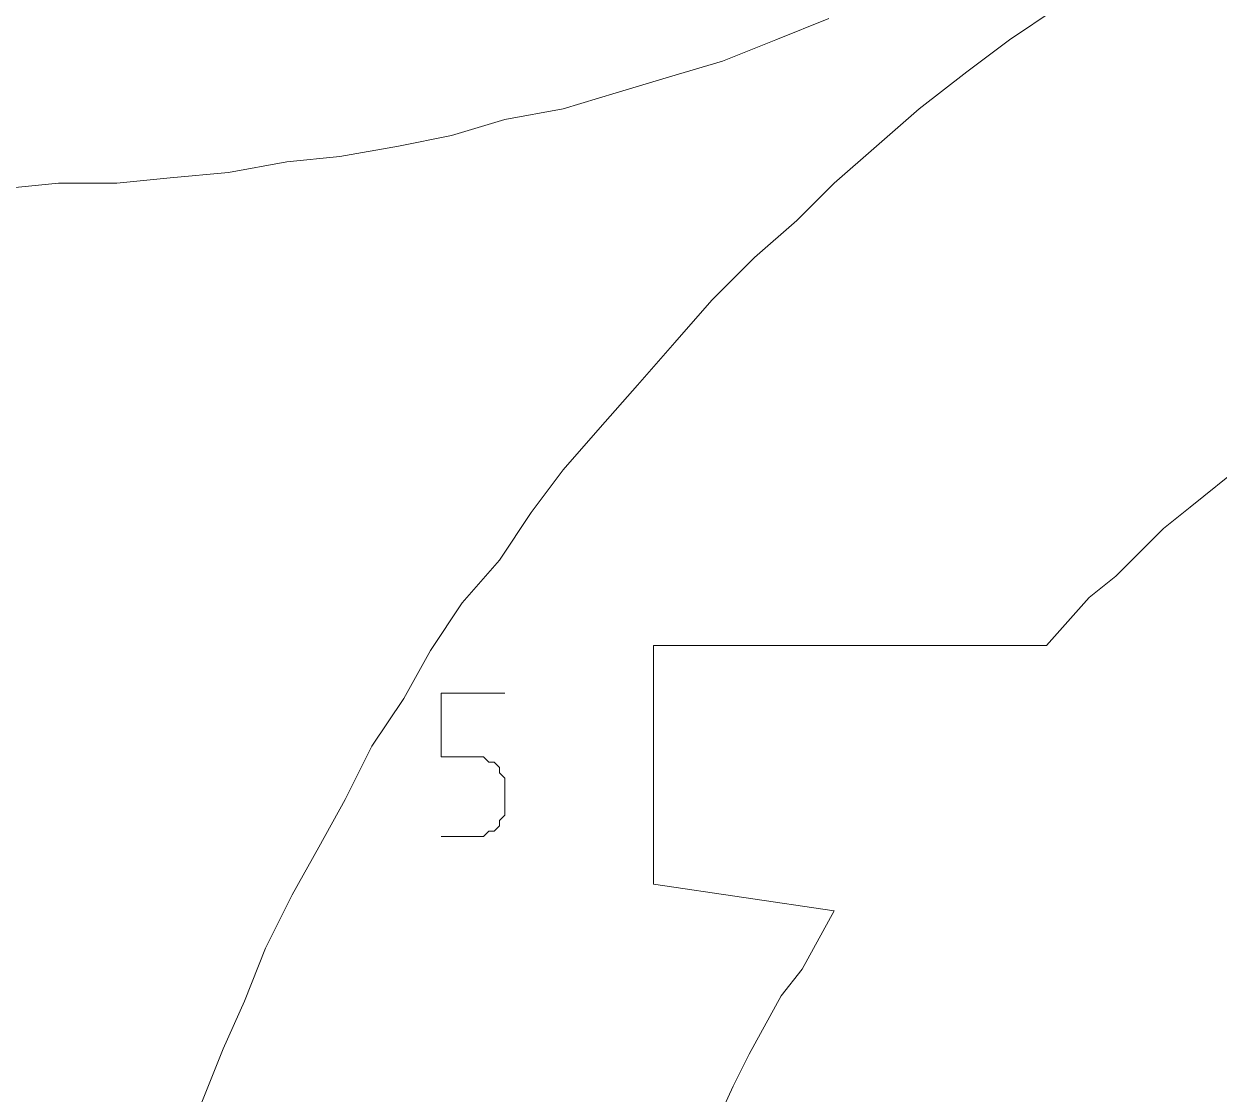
# Model space of a CAD drawing. Header units: centimetres. Extents: x -10.4 to 10.4, y -10.8 to 7.6.
# Drawn here: x -5.185 to -3.912, y -7.284 to -6.144 of the extents above; entities that cross this region are included whole.
import ezdxf
from ezdxf.lldxf.tags import DXFTag

# ---------------------------------------------------------------- set-up
doc = ezdxf.new("R2010")
doc.units = ezdxf.units.CM
doc.header["$MEASUREMENT"] = 0
doc.layers.add('layer 1', color=7, linetype='Continuous')
tags = doc.linetypes.add('New Line1792', pattern=[0.2, 0.1, -0.1]).pattern_tags.tags
tags[6:7] = [DXFTag(74, 4), DXFTag(75, 0), DXFTag(340, '0'), DXFTag(46, 1.0), DXFTag(50, 0.0), DXFTag(44, 0.0), DXFTag(45, 0.0)]
tags[4:5] = [DXFTag(74, 4), DXFTag(75, 0), DXFTag(340, '0'), DXFTag(46, 1.0), DXFTag(50, 0.0), DXFTag(44, 0.0), DXFTag(45, 0.0)]
tags = doc.linetypes.add('New Line1793', pattern=[0.2, 0.1, -0.1]).pattern_tags.tags
tags[6:7] = [DXFTag(74, 4), DXFTag(75, 0), DXFTag(340, '0'), DXFTag(46, 1.0), DXFTag(50, 0.0), DXFTag(44, 0.0), DXFTag(45, 0.0)]
tags[4:5] = [DXFTag(74, 4), DXFTag(75, 0), DXFTag(340, '0'), DXFTag(46, 1.0), DXFTag(50, 0.0), DXFTag(44, 0.0), DXFTag(45, 0.0)]
tags = doc.linetypes.add('New Line1794', pattern=[0.2, 0.1, -0.1]).pattern_tags.tags
tags[6:7] = [DXFTag(74, 4), DXFTag(75, 0), DXFTag(340, '0'), DXFTag(46, 1.0), DXFTag(50, 0.0), DXFTag(44, 0.0), DXFTag(45, 0.0)]
tags[4:5] = [DXFTag(74, 4), DXFTag(75, 0), DXFTag(340, '0'), DXFTag(46, 1.0), DXFTag(50, 0.0), DXFTag(44, 0.0), DXFTag(45, 0.0)]
tags = doc.linetypes.add('New Line1795', pattern=[0.2, 0.1, -0.1]).pattern_tags.tags
tags[6:7] = [DXFTag(74, 4), DXFTag(75, 0), DXFTag(340, '0'), DXFTag(46, 1.0), DXFTag(50, 0.0), DXFTag(44, 0.0), DXFTag(45, 0.0)]
tags[4:5] = [DXFTag(74, 4), DXFTag(75, 0), DXFTag(340, '0'), DXFTag(46, 1.0), DXFTag(50, 0.0), DXFTag(44, 0.0), DXFTag(45, 0.0)]
tags = doc.linetypes.add('New Line1796', pattern=[0.2, 0.1, -0.1]).pattern_tags.tags
tags[6:7] = [DXFTag(74, 4), DXFTag(75, 0), DXFTag(340, '0'), DXFTag(46, 1.0), DXFTag(50, 0.0), DXFTag(44, 0.0), DXFTag(45, 0.0)]
tags[4:5] = [DXFTag(74, 4), DXFTag(75, 0), DXFTag(340, '0'), DXFTag(46, 1.0), DXFTag(50, 0.0), DXFTag(44, 0.0), DXFTag(45, 0.0)]
tags = doc.linetypes.add('New Line1797', pattern=[0.2, 0.1, -0.1]).pattern_tags.tags
tags[6:7] = [DXFTag(74, 4), DXFTag(75, 0), DXFTag(340, '0'), DXFTag(46, 1.0), DXFTag(50, 0.0), DXFTag(44, 0.0), DXFTag(45, 0.0)]
tags[4:5] = [DXFTag(74, 4), DXFTag(75, 0), DXFTag(340, '0'), DXFTag(46, 1.0), DXFTag(50, 0.0), DXFTag(44, 0.0), DXFTag(45, 0.0)]
tags = doc.linetypes.add('New Line1798', pattern=[0.2, 0.1, -0.1]).pattern_tags.tags
tags[6:7] = [DXFTag(74, 4), DXFTag(75, 0), DXFTag(340, '0'), DXFTag(46, 1.0), DXFTag(50, 0.0), DXFTag(44, 0.0), DXFTag(45, 0.0)]
tags[4:5] = [DXFTag(74, 4), DXFTag(75, 0), DXFTag(340, '0'), DXFTag(46, 1.0), DXFTag(50, 0.0), DXFTag(44, 0.0), DXFTag(45, 0.0)]
tags = doc.linetypes.add('New Line1799', pattern=[0.2, 0.1, -0.1]).pattern_tags.tags
tags[6:7] = [DXFTag(74, 4), DXFTag(75, 0), DXFTag(340, '0'), DXFTag(46, 1.0), DXFTag(50, 0.0), DXFTag(44, 0.0), DXFTag(45, 0.0)]
tags[4:5] = [DXFTag(74, 4), DXFTag(75, 0), DXFTag(340, '0'), DXFTag(46, 1.0), DXFTag(50, 0.0), DXFTag(44, 0.0), DXFTag(45, 0.0)]
tags = doc.linetypes.add('New Line1800', pattern=[0.2, 0.1, -0.1]).pattern_tags.tags
tags[6:7] = [DXFTag(74, 4), DXFTag(75, 0), DXFTag(340, '0'), DXFTag(46, 1.0), DXFTag(50, 0.0), DXFTag(44, 0.0), DXFTag(45, 0.0)]
tags[4:5] = [DXFTag(74, 4), DXFTag(75, 0), DXFTag(340, '0'), DXFTag(46, 1.0), DXFTag(50, 0.0), DXFTag(44, 0.0), DXFTag(45, 0.0)]
tags = doc.linetypes.add('New Line1801', pattern=[0.2, 0.1, -0.1]).pattern_tags.tags
tags[6:7] = [DXFTag(74, 4), DXFTag(75, 0), DXFTag(340, '0'), DXFTag(46, 1.0), DXFTag(50, 0.0), DXFTag(44, 0.0), DXFTag(45, 0.0)]
tags[4:5] = [DXFTag(74, 4), DXFTag(75, 0), DXFTag(340, '0'), DXFTag(46, 1.0), DXFTag(50, 0.0), DXFTag(44, 0.0), DXFTag(45, 0.0)]
tags = doc.linetypes.add('New Line1802', pattern=[0.2, 0.1, -0.1]).pattern_tags.tags
tags[6:7] = [DXFTag(74, 4), DXFTag(75, 0), DXFTag(340, '0'), DXFTag(46, 1.0), DXFTag(50, 0.0), DXFTag(44, 0.0), DXFTag(45, 0.0)]
tags[4:5] = [DXFTag(74, 4), DXFTag(75, 0), DXFTag(340, '0'), DXFTag(46, 1.0), DXFTag(50, 0.0), DXFTag(44, 0.0), DXFTag(45, 0.0)]
tags = doc.linetypes.add('New Line1803', pattern=[0.2, 0.1, -0.1]).pattern_tags.tags
tags[6:7] = [DXFTag(74, 4), DXFTag(75, 0), DXFTag(340, '0'), DXFTag(46, 1.0), DXFTag(50, 0.0), DXFTag(44, 0.0), DXFTag(45, 0.0)]
tags[4:5] = [DXFTag(74, 4), DXFTag(75, 0), DXFTag(340, '0'), DXFTag(46, 1.0), DXFTag(50, 0.0), DXFTag(44, 0.0), DXFTag(45, 0.0)]
tags = doc.linetypes.add('New Line1804', pattern=[0.2, 0.1, -0.1]).pattern_tags.tags
tags[6:7] = [DXFTag(74, 4), DXFTag(75, 0), DXFTag(340, '0'), DXFTag(46, 1.0), DXFTag(50, 0.0), DXFTag(44, 0.0), DXFTag(45, 0.0)]
tags[4:5] = [DXFTag(74, 4), DXFTag(75, 0), DXFTag(340, '0'), DXFTag(46, 1.0), DXFTag(50, 0.0), DXFTag(44, 0.0), DXFTag(45, 0.0)]
tags = doc.linetypes.add('New Line1879', pattern=[0.2, 0.1, -0.1]).pattern_tags.tags
tags[6:7] = [DXFTag(74, 4), DXFTag(75, 0), DXFTag(340, '0'), DXFTag(46, 1.0), DXFTag(50, 0.0), DXFTag(44, 0.0), DXFTag(45, 0.0)]
tags[4:5] = [DXFTag(74, 4), DXFTag(75, 0), DXFTag(340, '0'), DXFTag(46, 1.0), DXFTag(50, 0.0), DXFTag(44, 0.0), DXFTag(45, 0.0)]
tags = doc.linetypes.add('New Line1880', pattern=[0.2, 0.1, -0.1]).pattern_tags.tags
tags[6:7] = [DXFTag(74, 4), DXFTag(75, 0), DXFTag(340, '0'), DXFTag(46, 1.0), DXFTag(50, 0.0), DXFTag(44, 0.0), DXFTag(45, 0.0)]
tags[4:5] = [DXFTag(74, 4), DXFTag(75, 0), DXFTag(340, '0'), DXFTag(46, 1.0), DXFTag(50, 0.0), DXFTag(44, 0.0), DXFTag(45, 0.0)]
tags = doc.linetypes.add('New Line1881', pattern=[0.2, 0.1, -0.1]).pattern_tags.tags
tags[6:7] = [DXFTag(74, 4), DXFTag(75, 0), DXFTag(340, '0'), DXFTag(46, 1.0), DXFTag(50, 0.0), DXFTag(44, 0.0), DXFTag(45, 0.0)]
tags[4:5] = [DXFTag(74, 4), DXFTag(75, 0), DXFTag(340, '0'), DXFTag(46, 1.0), DXFTag(50, 0.0), DXFTag(44, 0.0), DXFTag(45, 0.0)]
tags = doc.linetypes.add('New Line1882', pattern=[0.2, 0.1, -0.1]).pattern_tags.tags
tags[6:7] = [DXFTag(74, 4), DXFTag(75, 0), DXFTag(340, '0'), DXFTag(46, 1.0), DXFTag(50, 0.0), DXFTag(44, 0.0), DXFTag(45, 0.0)]
tags[4:5] = [DXFTag(74, 4), DXFTag(75, 0), DXFTag(340, '0'), DXFTag(46, 1.0), DXFTag(50, 0.0), DXFTag(44, 0.0), DXFTag(45, 0.0)]
tags = doc.linetypes.add('New Line1883', pattern=[0.2, 0.1, -0.1]).pattern_tags.tags
tags[6:7] = [DXFTag(74, 4), DXFTag(75, 0), DXFTag(340, '0'), DXFTag(46, 1.0), DXFTag(50, 0.0), DXFTag(44, 0.0), DXFTag(45, 0.0)]
tags[4:5] = [DXFTag(74, 4), DXFTag(75, 0), DXFTag(340, '0'), DXFTag(46, 1.0), DXFTag(50, 0.0), DXFTag(44, 0.0), DXFTag(45, 0.0)]
tags = doc.linetypes.add('New Line1884', pattern=[0.2, 0.1, -0.1]).pattern_tags.tags
tags[6:7] = [DXFTag(74, 4), DXFTag(75, 0), DXFTag(340, '0'), DXFTag(46, 1.0), DXFTag(50, 0.0), DXFTag(44, 0.0), DXFTag(45, 0.0)]
tags[4:5] = [DXFTag(74, 4), DXFTag(75, 0), DXFTag(340, '0'), DXFTag(46, 1.0), DXFTag(50, 0.0), DXFTag(44, 0.0), DXFTag(45, 0.0)]
tags = doc.linetypes.add('New Line1885', pattern=[0.2, 0.1, -0.1]).pattern_tags.tags
tags[6:7] = [DXFTag(74, 4), DXFTag(75, 0), DXFTag(340, '0'), DXFTag(46, 1.0), DXFTag(50, 0.0), DXFTag(44, 0.0), DXFTag(45, 0.0)]
tags[4:5] = [DXFTag(74, 4), DXFTag(75, 0), DXFTag(340, '0'), DXFTag(46, 1.0), DXFTag(50, 0.0), DXFTag(44, 0.0), DXFTag(45, 0.0)]
tags = doc.linetypes.add('New Line1886', pattern=[0.2, 0.1, -0.1]).pattern_tags.tags
tags[6:7] = [DXFTag(74, 4), DXFTag(75, 0), DXFTag(340, '0'), DXFTag(46, 1.0), DXFTag(50, 0.0), DXFTag(44, 0.0), DXFTag(45, 0.0)]
tags[4:5] = [DXFTag(74, 4), DXFTag(75, 0), DXFTag(340, '0'), DXFTag(46, 1.0), DXFTag(50, 0.0), DXFTag(44, 0.0), DXFTag(45, 0.0)]
tags = doc.linetypes.add('New Line1887', pattern=[0.2, 0.1, -0.1]).pattern_tags.tags
tags[6:7] = [DXFTag(74, 4), DXFTag(75, 0), DXFTag(340, '0'), DXFTag(46, 1.0), DXFTag(50, 0.0), DXFTag(44, 0.0), DXFTag(45, 0.0)]
tags[4:5] = [DXFTag(74, 4), DXFTag(75, 0), DXFTag(340, '0'), DXFTag(46, 1.0), DXFTag(50, 0.0), DXFTag(44, 0.0), DXFTag(45, 0.0)]
tags = doc.linetypes.add('New Line1888', pattern=[0.2, 0.1, -0.1]).pattern_tags.tags
tags[6:7] = [DXFTag(74, 4), DXFTag(75, 0), DXFTag(340, '0'), DXFTag(46, 1.0), DXFTag(50, 0.0), DXFTag(44, 0.0), DXFTag(45, 0.0)]
tags[4:5] = [DXFTag(74, 4), DXFTag(75, 0), DXFTag(340, '0'), DXFTag(46, 1.0), DXFTag(50, 0.0), DXFTag(44, 0.0), DXFTag(45, 0.0)]
tags = doc.linetypes.add('New Line1889', pattern=[0.2, 0.1, -0.1]).pattern_tags.tags
tags[6:7] = [DXFTag(74, 4), DXFTag(75, 0), DXFTag(340, '0'), DXFTag(46, 1.0), DXFTag(50, 0.0), DXFTag(44, 0.0), DXFTag(45, 0.0)]
tags[4:5] = [DXFTag(74, 4), DXFTag(75, 0), DXFTag(340, '0'), DXFTag(46, 1.0), DXFTag(50, 0.0), DXFTag(44, 0.0), DXFTag(45, 0.0)]
tags = doc.linetypes.add('New Line1890', pattern=[0.2, 0.1, -0.1]).pattern_tags.tags
tags[6:7] = [DXFTag(74, 4), DXFTag(75, 0), DXFTag(340, '0'), DXFTag(46, 1.0), DXFTag(50, 0.0), DXFTag(44, 0.0), DXFTag(45, 0.0)]
tags[4:5] = [DXFTag(74, 4), DXFTag(75, 0), DXFTag(340, '0'), DXFTag(46, 1.0), DXFTag(50, 0.0), DXFTag(44, 0.0), DXFTag(45, 0.0)]
tags = doc.linetypes.add('New Line1891', pattern=[0.2, 0.1, -0.1]).pattern_tags.tags
tags[6:7] = [DXFTag(74, 4), DXFTag(75, 0), DXFTag(340, '0'), DXFTag(46, 1.0), DXFTag(50, 0.0), DXFTag(44, 0.0), DXFTag(45, 0.0)]
tags[4:5] = [DXFTag(74, 4), DXFTag(75, 0), DXFTag(340, '0'), DXFTag(46, 1.0), DXFTag(50, 0.0), DXFTag(44, 0.0), DXFTag(45, 0.0)]
tags = doc.linetypes.add('New Line1892', pattern=[0.2, 0.1, -0.1]).pattern_tags.tags
tags[6:7] = [DXFTag(74, 4), DXFTag(75, 0), DXFTag(340, '0'), DXFTag(46, 1.0), DXFTag(50, 0.0), DXFTag(44, 0.0), DXFTag(45, 0.0)]
tags[4:5] = [DXFTag(74, 4), DXFTag(75, 0), DXFTag(340, '0'), DXFTag(46, 1.0), DXFTag(50, 0.0), DXFTag(44, 0.0), DXFTag(45, 0.0)]
tags = doc.linetypes.add('New Line1893', pattern=[0.2, 0.1, -0.1]).pattern_tags.tags
tags[6:7] = [DXFTag(74, 4), DXFTag(75, 0), DXFTag(340, '0'), DXFTag(46, 1.0), DXFTag(50, 0.0), DXFTag(44, 0.0), DXFTag(45, 0.0)]
tags[4:5] = [DXFTag(74, 4), DXFTag(75, 0), DXFTag(340, '0'), DXFTag(46, 1.0), DXFTag(50, 0.0), DXFTag(44, 0.0), DXFTag(45, 0.0)]
tags = doc.linetypes.add('New Line1894', pattern=[0.2, 0.1, -0.1]).pattern_tags.tags
tags[6:7] = [DXFTag(74, 4), DXFTag(75, 0), DXFTag(340, '0'), DXFTag(46, 1.0), DXFTag(50, 0.0), DXFTag(44, 0.0), DXFTag(45, 0.0)]
tags[4:5] = [DXFTag(74, 4), DXFTag(75, 0), DXFTag(340, '0'), DXFTag(46, 1.0), DXFTag(50, 0.0), DXFTag(44, 0.0), DXFTag(45, 0.0)]
tags = doc.linetypes.add('New Line1895', pattern=[0.2, 0.1, -0.1]).pattern_tags.tags
tags[6:7] = [DXFTag(74, 4), DXFTag(75, 0), DXFTag(340, '0'), DXFTag(46, 1.0), DXFTag(50, 0.0), DXFTag(44, 0.0), DXFTag(45, 0.0)]
tags[4:5] = [DXFTag(74, 4), DXFTag(75, 0), DXFTag(340, '0'), DXFTag(46, 1.0), DXFTag(50, 0.0), DXFTag(44, 0.0), DXFTag(45, 0.0)]
tags = doc.linetypes.add('New Line1896', pattern=[0.2, 0.1, -0.1]).pattern_tags.tags
tags[6:7] = [DXFTag(74, 4), DXFTag(75, 0), DXFTag(340, '0'), DXFTag(46, 1.0), DXFTag(50, 0.0), DXFTag(44, 0.0), DXFTag(45, 0.0)]
tags[4:5] = [DXFTag(74, 4), DXFTag(75, 0), DXFTag(340, '0'), DXFTag(46, 1.0), DXFTag(50, 0.0), DXFTag(44, 0.0), DXFTag(45, 0.0)]
tags = doc.linetypes.add('New Line1897', pattern=[0.2, 0.1, -0.1]).pattern_tags.tags
tags[6:7] = [DXFTag(74, 4), DXFTag(75, 0), DXFTag(340, '0'), DXFTag(46, 1.0), DXFTag(50, 0.0), DXFTag(44, 0.0), DXFTag(45, 0.0)]
tags[4:5] = [DXFTag(74, 4), DXFTag(75, 0), DXFTag(340, '0'), DXFTag(46, 1.0), DXFTag(50, 0.0), DXFTag(44, 0.0), DXFTag(45, 0.0)]
tags = doc.linetypes.add('New Line1898', pattern=[0.2, 0.1, -0.1]).pattern_tags.tags
tags[6:7] = [DXFTag(74, 4), DXFTag(75, 0), DXFTag(340, '0'), DXFTag(46, 1.0), DXFTag(50, 0.0), DXFTag(44, 0.0), DXFTag(45, 0.0)]
tags[4:5] = [DXFTag(74, 4), DXFTag(75, 0), DXFTag(340, '0'), DXFTag(46, 1.0), DXFTag(50, 0.0), DXFTag(44, 0.0), DXFTag(45, 0.0)]
tags = doc.linetypes.add('New Line1899', pattern=[0.2, 0.1, -0.1]).pattern_tags.tags
tags[6:7] = [DXFTag(74, 4), DXFTag(75, 0), DXFTag(340, '0'), DXFTag(46, 1.0), DXFTag(50, 0.0), DXFTag(44, 0.0), DXFTag(45, 0.0)]
tags[4:5] = [DXFTag(74, 4), DXFTag(75, 0), DXFTag(340, '0'), DXFTag(46, 1.0), DXFTag(50, 0.0), DXFTag(44, 0.0), DXFTag(45, 0.0)]
tags = doc.linetypes.add('New Line1900', pattern=[0.2, 0.1, -0.1]).pattern_tags.tags
tags[6:7] = [DXFTag(74, 4), DXFTag(75, 0), DXFTag(340, '0'), DXFTag(46, 1.0), DXFTag(50, 0.0), DXFTag(44, 0.0), DXFTag(45, 0.0)]
tags[4:5] = [DXFTag(74, 4), DXFTag(75, 0), DXFTag(340, '0'), DXFTag(46, 1.0), DXFTag(50, 0.0), DXFTag(44, 0.0), DXFTag(45, 0.0)]
tags = doc.linetypes.add('New Line1901', pattern=[0.2, 0.1, -0.1]).pattern_tags.tags
tags[6:7] = [DXFTag(74, 4), DXFTag(75, 0), DXFTag(340, '0'), DXFTag(46, 1.0), DXFTag(50, 0.0), DXFTag(44, 0.0), DXFTag(45, 0.0)]
tags[4:5] = [DXFTag(74, 4), DXFTag(75, 0), DXFTag(340, '0'), DXFTag(46, 1.0), DXFTag(50, 0.0), DXFTag(44, 0.0), DXFTag(45, 0.0)]
tags = doc.linetypes.add('New Line1902', pattern=[0.2, 0.1, -0.1]).pattern_tags.tags
tags[6:7] = [DXFTag(74, 4), DXFTag(75, 0), DXFTag(340, '0'), DXFTag(46, 1.0), DXFTag(50, 0.0), DXFTag(44, 0.0), DXFTag(45, 0.0)]
tags[4:5] = [DXFTag(74, 4), DXFTag(75, 0), DXFTag(340, '0'), DXFTag(46, 1.0), DXFTag(50, 0.0), DXFTag(44, 0.0), DXFTag(45, 0.0)]
tags = doc.linetypes.add('New Line1903', pattern=[0.2, 0.1, -0.1]).pattern_tags.tags
tags[6:7] = [DXFTag(74, 4), DXFTag(75, 0), DXFTag(340, '0'), DXFTag(46, 1.0), DXFTag(50, 0.0), DXFTag(44, 0.0), DXFTag(45, 0.0)]
tags[4:5] = [DXFTag(74, 4), DXFTag(75, 0), DXFTag(340, '0'), DXFTag(46, 1.0), DXFTag(50, 0.0), DXFTag(44, 0.0), DXFTag(45, 0.0)]
tags = doc.linetypes.add('New Line748', pattern=[0.2, 0.1, -0.1]).pattern_tags.tags
tags[6:7] = [DXFTag(74, 4), DXFTag(75, 0), DXFTag(340, '0'), DXFTag(46, 1.0), DXFTag(50, 0.0), DXFTag(44, 0.0), DXFTag(45, 0.0)]
tags[4:5] = [DXFTag(74, 4), DXFTag(75, 0), DXFTag(340, '0'), DXFTag(46, 1.0), DXFTag(50, 0.0), DXFTag(44, 0.0), DXFTag(45, 0.0)]
tags = doc.linetypes.add('New Line749', pattern=[0.2, 0.1, -0.1]).pattern_tags.tags
tags[6:7] = [DXFTag(74, 4), DXFTag(75, 0), DXFTag(340, '0'), DXFTag(46, 1.0), DXFTag(50, 0.0), DXFTag(44, 0.0), DXFTag(45, 0.0)]
tags[4:5] = [DXFTag(74, 4), DXFTag(75, 0), DXFTag(340, '0'), DXFTag(46, 1.0), DXFTag(50, 0.0), DXFTag(44, 0.0), DXFTag(45, 0.0)]
tags = doc.linetypes.add('New Line750', pattern=[0.2, 0.1, -0.1]).pattern_tags.tags
tags[6:7] = [DXFTag(74, 4), DXFTag(75, 0), DXFTag(340, '0'), DXFTag(46, 1.0), DXFTag(50, 0.0), DXFTag(44, 0.0), DXFTag(45, 0.0)]
tags[4:5] = [DXFTag(74, 4), DXFTag(75, 0), DXFTag(340, '0'), DXFTag(46, 1.0), DXFTag(50, 0.0), DXFTag(44, 0.0), DXFTag(45, 0.0)]
tags = doc.linetypes.add('New Line751', pattern=[0.2, 0.1, -0.1]).pattern_tags.tags
tags[6:7] = [DXFTag(74, 4), DXFTag(75, 0), DXFTag(340, '0'), DXFTag(46, 1.0), DXFTag(50, 0.0), DXFTag(44, 0.0), DXFTag(45, 0.0)]
tags[4:5] = [DXFTag(74, 4), DXFTag(75, 0), DXFTag(340, '0'), DXFTag(46, 1.0), DXFTag(50, 0.0), DXFTag(44, 0.0), DXFTag(45, 0.0)]
tags = doc.linetypes.add('New Line752', pattern=[0.2, 0.1, -0.1]).pattern_tags.tags
tags[6:7] = [DXFTag(74, 4), DXFTag(75, 0), DXFTag(340, '0'), DXFTag(46, 1.0), DXFTag(50, 0.0), DXFTag(44, 0.0), DXFTag(45, 0.0)]
tags[4:5] = [DXFTag(74, 4), DXFTag(75, 0), DXFTag(340, '0'), DXFTag(46, 1.0), DXFTag(50, 0.0), DXFTag(44, 0.0), DXFTag(45, 0.0)]
tags = doc.linetypes.add('New Line753', pattern=[0.2, 0.1, -0.1]).pattern_tags.tags
tags[6:7] = [DXFTag(74, 4), DXFTag(75, 0), DXFTag(340, '0'), DXFTag(46, 1.0), DXFTag(50, 0.0), DXFTag(44, 0.0), DXFTag(45, 0.0)]
tags[4:5] = [DXFTag(74, 4), DXFTag(75, 0), DXFTag(340, '0'), DXFTag(46, 1.0), DXFTag(50, 0.0), DXFTag(44, 0.0), DXFTag(45, 0.0)]
tags = doc.linetypes.add('New Line754', pattern=[0.2, 0.1, -0.1]).pattern_tags.tags
tags[6:7] = [DXFTag(74, 4), DXFTag(75, 0), DXFTag(340, '0'), DXFTag(46, 1.0), DXFTag(50, 0.0), DXFTag(44, 0.0), DXFTag(45, 0.0)]
tags[4:5] = [DXFTag(74, 4), DXFTag(75, 0), DXFTag(340, '0'), DXFTag(46, 1.0), DXFTag(50, 0.0), DXFTag(44, 0.0), DXFTag(45, 0.0)]
tags = doc.linetypes.add('New Line755', pattern=[0.2, 0.1, -0.1]).pattern_tags.tags
tags[6:7] = [DXFTag(74, 4), DXFTag(75, 0), DXFTag(340, '0'), DXFTag(46, 1.0), DXFTag(50, 0.0), DXFTag(44, 0.0), DXFTag(45, 0.0)]
tags[4:5] = [DXFTag(74, 4), DXFTag(75, 0), DXFTag(340, '0'), DXFTag(46, 1.0), DXFTag(50, 0.0), DXFTag(44, 0.0), DXFTag(45, 0.0)]
tags = doc.linetypes.add('New Line756', pattern=[0.2, 0.1, -0.1]).pattern_tags.tags
tags[6:7] = [DXFTag(74, 4), DXFTag(75, 0), DXFTag(340, '0'), DXFTag(46, 1.0), DXFTag(50, 0.0), DXFTag(44, 0.0), DXFTag(45, 0.0)]
tags[4:5] = [DXFTag(74, 4), DXFTag(75, 0), DXFTag(340, '0'), DXFTag(46, 1.0), DXFTag(50, 0.0), DXFTag(44, 0.0), DXFTag(45, 0.0)]
tags = doc.linetypes.add('New Line757', pattern=[0.2, 0.1, -0.1]).pattern_tags.tags
tags[6:7] = [DXFTag(74, 4), DXFTag(75, 0), DXFTag(340, '0'), DXFTag(46, 1.0), DXFTag(50, 0.0), DXFTag(44, 0.0), DXFTag(45, 0.0)]
tags[4:5] = [DXFTag(74, 4), DXFTag(75, 0), DXFTag(340, '0'), DXFTag(46, 1.0), DXFTag(50, 0.0), DXFTag(44, 0.0), DXFTag(45, 0.0)]
tags = doc.linetypes.add('New Line758', pattern=[0.2, 0.1, -0.1]).pattern_tags.tags
tags[6:7] = [DXFTag(74, 4), DXFTag(75, 0), DXFTag(340, '0'), DXFTag(46, 1.0), DXFTag(50, 0.0), DXFTag(44, 0.0), DXFTag(45, 0.0)]
tags[4:5] = [DXFTag(74, 4), DXFTag(75, 0), DXFTag(340, '0'), DXFTag(46, 1.0), DXFTag(50, 0.0), DXFTag(44, 0.0), DXFTag(45, 0.0)]
tags = doc.linetypes.add('New Line759', pattern=[0.2, 0.1, -0.1]).pattern_tags.tags
tags[6:7] = [DXFTag(74, 4), DXFTag(75, 0), DXFTag(340, '0'), DXFTag(46, 1.0), DXFTag(50, 0.0), DXFTag(44, 0.0), DXFTag(45, 0.0)]
tags[4:5] = [DXFTag(74, 4), DXFTag(75, 0), DXFTag(340, '0'), DXFTag(46, 1.0), DXFTag(50, 0.0), DXFTag(44, 0.0), DXFTag(45, 0.0)]
tags = doc.linetypes.add('New Line760', pattern=[0.2, 0.1, -0.1]).pattern_tags.tags
tags[6:7] = [DXFTag(74, 4), DXFTag(75, 0), DXFTag(340, '0'), DXFTag(46, 1.0), DXFTag(50, 0.0), DXFTag(44, 0.0), DXFTag(45, 0.0)]
tags[4:5] = [DXFTag(74, 4), DXFTag(75, 0), DXFTag(340, '0'), DXFTag(46, 1.0), DXFTag(50, 0.0), DXFTag(44, 0.0), DXFTag(45, 0.0)]
tags = doc.linetypes.add('New Line761', pattern=[0.2, 0.1, -0.1]).pattern_tags.tags
tags[6:7] = [DXFTag(74, 4), DXFTag(75, 0), DXFTag(340, '0'), DXFTag(46, 1.0), DXFTag(50, 0.0), DXFTag(44, 0.0), DXFTag(45, 0.0)]
tags[4:5] = [DXFTag(74, 4), DXFTag(75, 0), DXFTag(340, '0'), DXFTag(46, 1.0), DXFTag(50, 0.0), DXFTag(44, 0.0), DXFTag(45, 0.0)]
tags = doc.linetypes.add('New Line762', pattern=[0.2, 0.1, -0.1]).pattern_tags.tags
tags[6:7] = [DXFTag(74, 4), DXFTag(75, 0), DXFTag(340, '0'), DXFTag(46, 1.0), DXFTag(50, 0.0), DXFTag(44, 0.0), DXFTag(45, 0.0)]
tags[4:5] = [DXFTag(74, 4), DXFTag(75, 0), DXFTag(340, '0'), DXFTag(46, 1.0), DXFTag(50, 0.0), DXFTag(44, 0.0), DXFTag(45, 0.0)]

msp = doc.modelspace()

# ---------------------------------------------------------------- linework, layer by layer
at = {"layer": 'layer 1', "color": 5, "linetype": 'New Line1879', "lineweight": 9}
msp.add_open_spline([(-4.08413, -6.1267), (-4.08413, -6.1267), (-4.13504, -6.16069), (-4.13504, -6.16069)], degree=3, dxfattribs=at)
at = {"layer": 'layer 1', "color": 5, "linetype": 'New Line762', "lineweight": 9}
msp.add_open_spline([(-4.38398, -6.16069), (-4.38398, -6.16069), (-4.3274, -6.13809), (-4.3274, -6.13809)], degree=3, dxfattribs=at)
at = {"layer": 'layer 1', "color": 5, "linetype": 'New Line761', "lineweight": 9}
msp.add_open_spline([(-4.44057, -6.1833), (-4.44057, -6.1833), (-4.38398, -6.16069), (-4.38398, -6.16069)], degree=3, dxfattribs=at)
at = {"layer": 'layer 1', "color": 5, "linetype": 'New Line1880', "lineweight": 9}
msp.add_open_spline([(-4.13504, -6.16069), (-4.13504, -6.16069), (-4.18039, -6.19467), (-4.18039, -6.19467)], degree=3, dxfattribs=at)
at = {"layer": 'layer 1', "color": 5, "linetype": 'New Line760', "lineweight": 9}
msp.add_open_spline([(-4.49716, -6.20021), (-4.49716, -6.20021), (-4.44057, -6.1833), (-4.44057, -6.1833)], degree=3, dxfattribs=at)
at = {"layer": 'layer 1', "color": 5, "linetype": 'New Line1881', "lineweight": 9}
msp.add_open_spline([(-4.18039, -6.19467), (-4.18039, -6.19467), (-4.2313, -6.23419), (-4.2313, -6.23419)], degree=3, dxfattribs=at)
at = {"layer": 'layer 1', "color": 5, "linetype": 'New Line759', "lineweight": 9}
msp.add_open_spline([(-4.55374, -6.21727), (-4.55374, -6.21727), (-4.49716, -6.20021), (-4.49716, -6.20021)], degree=3, dxfattribs=at)
at = {"layer": 'layer 1', "color": 5, "linetype": 'New Line758', "lineweight": 9}
msp.add_open_spline([(-4.61033, -6.23419), (-4.61033, -6.23419), (-4.55374, -6.21727), (-4.55374, -6.21727)], degree=3, dxfattribs=at)
at = {"layer": 'layer 1', "color": 5, "linetype": 'New Line757', "lineweight": 9}
msp.add_open_spline([(-4.6726, -6.24557), (-4.6726, -6.24557), (-4.61033, -6.23419), (-4.61033, -6.23419)], degree=3, dxfattribs=at)
at = {"layer": 'layer 1', "color": 5, "linetype": 'New Line1882', "lineweight": 9}
msp.add_open_spline([(-4.2313, -6.23419), (-4.2313, -6.23419), (-4.2765, -6.27387), (-4.2765, -6.27387)], degree=3, dxfattribs=at)
at = {"layer": 'layer 1', "color": 5, "linetype": 'New Line756', "lineweight": 9}
msp.add_open_spline([(-4.72919, -6.26249), (-4.72919, -6.26249), (-4.6726, -6.24557), (-4.6726, -6.24557)], degree=3, dxfattribs=at)
at = {"layer": 'layer 1', "color": 5, "linetype": 'New Line755', "lineweight": 9}
msp.add_open_spline([(-4.78578, -6.27387), (-4.78578, -6.27387), (-4.72919, -6.26249), (-4.72919, -6.26249)], degree=3, dxfattribs=at)
at = {"layer": 'layer 1', "color": 5, "linetype": 'New Line754', "lineweight": 9}
msp.add_open_spline([(-4.84805, -6.28509), (-4.84805, -6.28509), (-4.78578, -6.27387), (-4.78578, -6.27387)], degree=3, dxfattribs=at)
at = {"layer": 'layer 1', "color": 5, "linetype": 'New Line1883', "lineweight": 9}
msp.add_open_spline([(-4.2765, -6.27387), (-4.2765, -6.27387), (-4.32186, -6.31338), (-4.32186, -6.31338)], degree=3, dxfattribs=at)
at = {"layer": 'layer 1', "color": 5, "linetype": 'New Line753', "lineweight": 9}
msp.add_open_spline([(-4.90449, -6.29078), (-4.90449, -6.29078), (-4.84805, -6.28509), (-4.84805, -6.28509)], degree=3, dxfattribs=at)
at = {"layer": 'layer 1', "color": 5, "linetype": 'New Line752', "lineweight": 9}
msp.add_open_spline([(-4.96676, -6.30215), (-4.96676, -6.30215), (-4.90449, -6.29078), (-4.90449, -6.29078)], degree=3, dxfattribs=at)
at = {"layer": 'layer 1', "color": 5, "linetype": 'New Line748', "lineweight": 9}
msp.add_open_spline([(-5.20448, -6.31907), (-5.20448, -6.31907), (-5.14789, -6.31338), (-5.14789, -6.31338)], degree=3, dxfattribs=at)
at = {"layer": 'layer 1', "color": 5, "linetype": 'New Line749', "lineweight": 9}
msp.add_open_spline([(-5.14789, -6.31338), (-5.14789, -6.31338), (-5.08562, -6.31338), (-5.08562, -6.31338)], degree=3, dxfattribs=at)
at = {"layer": 'layer 1', "color": 5, "linetype": 'New Line750', "lineweight": 9}
msp.add_open_spline([(-5.08562, -6.31338), (-5.08562, -6.31338), (-5.02903, -6.30784), (-5.02903, -6.30784)], degree=3, dxfattribs=at)
at = {"layer": 'layer 1', "color": 5, "linetype": 'New Line751', "lineweight": 9}
msp.add_open_spline([(-5.02903, -6.30784), (-5.02903, -6.30784), (-4.96676, -6.30215), (-4.96676, -6.30215)], degree=3, dxfattribs=at)
at = {"layer": 'layer 1', "color": 5, "linetype": 'New Line1884', "lineweight": 9}
msp.add_open_spline([(-4.32186, -6.31338), (-4.32186, -6.31338), (-4.36138, -6.35305), (-4.36138, -6.35305)], degree=3, dxfattribs=at)
at = {"layer": 'layer 1', "color": 5, "linetype": 'New Line1885', "lineweight": 9}
msp.add_open_spline([(-4.36138, -6.35305), (-4.36138, -6.35305), (-4.40659, -6.39258), (-4.40659, -6.39258)], degree=3, dxfattribs=at)
at = {"layer": 'layer 1', "color": 5, "linetype": 'New Line1886', "lineweight": 9}
msp.add_open_spline([(-4.40659, -6.39258), (-4.40659, -6.39258), (-4.45194, -6.43793), (-4.45194, -6.43793)], degree=3, dxfattribs=at)
at = {"layer": 'layer 1', "color": 5, "linetype": 'New Line1887', "lineweight": 9}
msp.add_open_spline([(-4.45194, -6.43793), (-4.45194, -6.43793), (-4.49147, -6.48313), (-4.49147, -6.48313)], degree=3, dxfattribs=at)
at = {"layer": 'layer 1', "color": 5, "linetype": 'New Line1888', "lineweight": 9}
msp.add_open_spline([(-4.49147, -6.48313), (-4.49147, -6.48313), (-4.53113, -6.5285), (-4.53113, -6.5285)], degree=3, dxfattribs=at)
at = {"layer": 'layer 1', "color": 5, "linetype": 'New Line1889', "lineweight": 9}
msp.add_open_spline([(-4.53113, -6.5285), (-4.53113, -6.5285), (-4.57081, -6.5737), (-4.57081, -6.5737)], degree=3, dxfattribs=at)
at = {"layer": 'layer 1', "color": 5, "linetype": 'New Line1890', "lineweight": 9}
msp.add_open_spline([(-4.57081, -6.5737), (-4.57081, -6.5737), (-4.61033, -6.61891), (-4.61033, -6.61891)], degree=3, dxfattribs=at)
at = {"layer": 'layer 1', "color": 5, "linetype": 'New Line1891', "lineweight": 9}
msp.add_open_spline([(-4.61033, -6.61891), (-4.61033, -6.61891), (-4.64431, -6.66427), (-4.64431, -6.66427)], degree=3, dxfattribs=at)
at = {"layer": 'layer 1', "color": 5, "linetype": 'New Line1804', "lineweight": 9}
msp.add_open_spline([(-3.94267, -6.65858), (-3.94267, -6.65858), (-3.88609, -6.61322), (-3.88609, -6.61322)], degree=3, dxfattribs=at)
at = {"layer": 'layer 1', "color": 5, "linetype": 'New Line1892', "lineweight": 9}
msp.add_open_spline([(-4.64431, -6.66427), (-4.64431, -6.66427), (-4.67829, -6.71517), (-4.67829, -6.71517)], degree=3, dxfattribs=at)
at = {"layer": 'layer 1', "color": 5, "linetype": 'New Line1803', "lineweight": 9}
msp.add_open_spline([(-3.97097, -6.68119), (-3.97097, -6.68119), (-3.94267, -6.65858), (-3.94267, -6.65858)], degree=3, dxfattribs=at)
at = {"layer": 'layer 1', "color": 5, "linetype": 'New Line1802', "lineweight": 9}
msp.add_open_spline([(-4.02186, -6.73209), (-4.02186, -6.73209), (-3.97097, -6.68119), (-3.97097, -6.68119)], degree=3, dxfattribs=at)
at = {"layer": 'layer 1', "color": 5, "linetype": 'New Line1893', "lineweight": 9}
msp.add_open_spline([(-4.67829, -6.71517), (-4.67829, -6.71517), (-4.71781, -6.76038), (-4.71781, -6.76038)], degree=3, dxfattribs=at)
at = {"layer": 'layer 1', "color": 5, "linetype": 'New Line1801', "lineweight": 9}
msp.add_open_spline([(-4.05016, -6.7547), (-4.05016, -6.7547), (-4.02186, -6.73209), (-4.02186, -6.73209)], degree=3, dxfattribs=at)
at = {"layer": 'layer 1', "color": 5, "linetype": 'New Line1800', "lineweight": 9}
msp.add_open_spline([(-4.09551, -6.80574), (-4.09551, -6.80574), (-4.05016, -6.7547), (-4.05016, -6.7547)], degree=3, dxfattribs=at)
at = {"layer": 'layer 1', "color": 5, "linetype": 'New Line1894', "lineweight": 9}
msp.add_open_spline([(-4.71781, -6.76038), (-4.71781, -6.76038), (-4.75179, -6.81128), (-4.75179, -6.81128)], degree=3, dxfattribs=at)
at = {"layer": 'layer 1', "color": 5, "linetype": 'New Line1798', "lineweight": 9}
msp.add_open_spline([(-4.51422, -7.06022), (-4.51422, -7.06022), (-4.51422, -6.80574), (-4.51422, -6.80574)], degree=3, dxfattribs=at)
at = {"layer": 'layer 1', "color": 5, "linetype": 'New Line1799', "lineweight": 9}
msp.add_open_spline([(-4.51422, -6.80574), (-4.51422, -6.80574), (-4.09551, -6.80574), (-4.09551, -6.80574)], degree=3, dxfattribs=at)
at = {"layer": 'layer 1', "color": 5, "linetype": 'New Line1895', "lineweight": 9}
msp.add_open_spline([(-4.75179, -6.81128), (-4.75179, -6.81128), (-4.78009, -6.86232), (-4.78009, -6.86232)], degree=3, dxfattribs=at)
at = {"layer": 'layer 1', "color": 1, "lineweight": 20}
for points in [[(-4.74041, -6.92445), (-4.74041, -6.92445), (-4.74041, -6.85663), (-4.74041, -6.85663)], [(-4.74041, -6.85663), (-4.74041, -6.85663), (-4.6726, -6.85663), (-4.6726, -6.85663)], [(-4.70658, -6.92445), (-4.70658, -6.92445), (-4.74041, -6.92445), (-4.74041, -6.92445)], [(-4.70089, -6.92445), (-4.70089, -6.92445), (-4.70658, -6.92445), (-4.70658, -6.92445)], [(-4.69521, -6.92445), (-4.69521, -6.92445), (-4.70089, -6.92445), (-4.70089, -6.92445)], [(-4.68952, -6.93013), (-4.68952, -6.93013), (-4.69521, -6.92445), (-4.69521, -6.92445)], [(-4.68383, -6.93013), (-4.68383, -6.93013), (-4.68952, -6.93013), (-4.68952, -6.93013)], [(-4.67829, -6.93582), (-4.67829, -6.93582), (-4.68383, -6.93013), (-4.68383, -6.93013)], [(-4.67829, -6.94151), (-4.67829, -6.94151), (-4.67829, -6.93582), (-4.67829, -6.93582)], [(-4.6726, -6.94706), (-4.6726, -6.94706), (-4.67829, -6.94151), (-4.67829, -6.94151)], [(-4.6726, -6.95274), (-4.6726, -6.95274), (-4.6726, -6.94706), (-4.6726, -6.94706)], [(-4.6726, -6.95843), (-4.6726, -6.95843), (-4.6726, -6.95274), (-4.6726, -6.95274)], [(-4.6726, -6.97534), (-4.6726, -6.97534), (-4.6726, -6.95843), (-4.6726, -6.95843)], [(-4.6726, -6.95843), (-4.6726, -6.95843), (-4.6726, -6.95843), (-4.6726, -6.95843)], [(-4.6726, -6.98103), (-4.6726, -6.98103), (-4.6726, -6.97534), (-4.6726, -6.97534)], [(-4.67829, -6.99242), (-4.67829, -6.99242), (-4.6726, -6.98673), (-4.6726, -6.98673)], [(-4.6726, -6.98673), (-4.6726, -6.98673), (-4.6726, -6.98103), (-4.6726, -6.98103)], [(-4.68383, -7.00364), (-4.68383, -7.00364), (-4.67829, -6.99811), (-4.67829, -6.99811)], [(-4.67829, -6.99811), (-4.67829, -6.99811), (-4.67829, -6.99242), (-4.67829, -6.99242)], [(-4.74041, -7.00933), (-4.74041, -7.00933), (-4.70658, -7.00933), (-4.70658, -7.00933)], [(-4.70658, -7.00933), (-4.70658, -7.00933), (-4.70658, -7.00933), (-4.70658, -7.00933)], [(-4.70658, -7.00933), (-4.70658, -7.00933), (-4.70089, -7.00933), (-4.70089, -7.00933)], [(-4.70089, -7.00933), (-4.70089, -7.00933), (-4.69521, -7.00933), (-4.69521, -7.00933)], [(-4.69521, -7.00933), (-4.69521, -7.00933), (-4.68952, -7.00364), (-4.68952, -7.00364)], [(-4.68952, -7.00364), (-4.68952, -7.00364), (-4.68383, -7.00364), (-4.68383, -7.00364)]]:
    msp.add_open_spline(points, degree=3, dxfattribs=at)
at = {"layer": 'layer 1', "color": 5, "linetype": 'New Line1896', "lineweight": 9}
msp.add_open_spline([(-4.78009, -6.86232), (-4.78009, -6.86232), (-4.81406, -6.91322), (-4.81406, -6.91322)], degree=3, dxfattribs=at)
at = {"layer": 'layer 1', "color": 5, "linetype": 'New Line1897', "lineweight": 9}
msp.add_open_spline([(-4.81406, -6.91322), (-4.81406, -6.91322), (-4.84236, -6.96981), (-4.84236, -6.96981)], degree=3, dxfattribs=at)
at = {"layer": 'layer 1', "color": 5, "linetype": 'New Line1898', "lineweight": 9}
msp.add_open_spline([(-4.84236, -6.96981), (-4.84236, -6.96981), (-4.87066, -7.0207), (-4.87066, -7.0207)], degree=3, dxfattribs=at)
at = {"layer": 'layer 1', "color": 5, "linetype": 'New Line1899', "lineweight": 9}
msp.add_open_spline([(-4.87066, -7.0207), (-4.87066, -7.0207), (-4.89894, -7.0716), (-4.89894, -7.0716)], degree=3, dxfattribs=at)
at = {"layer": 'layer 1', "color": 5, "linetype": 'New Line1797', "lineweight": 9}
msp.add_open_spline([(-4.32186, -7.08852), (-4.32186, -7.08852), (-4.51422, -7.06022), (-4.51422, -7.06022)], degree=3, dxfattribs=at)
at = {"layer": 'layer 1', "color": 5, "linetype": 'New Line1900', "lineweight": 9}
msp.add_open_spline([(-4.89894, -7.0716), (-4.89894, -7.0716), (-4.92724, -7.12819), (-4.92724, -7.12819)], degree=3, dxfattribs=at)
at = {"layer": 'layer 1', "color": 5, "linetype": 'New Line1796', "lineweight": 9}
msp.add_open_spline([(-4.3557, -7.15079), (-4.3557, -7.15079), (-4.32186, -7.08852), (-4.32186, -7.08852)], degree=3, dxfattribs=at)
at = {"layer": 'layer 1', "color": 5, "linetype": 'New Line1901', "lineweight": 9}
msp.add_open_spline([(-4.92724, -7.12819), (-4.92724, -7.12819), (-4.94985, -7.18478), (-4.94985, -7.18478)], degree=3, dxfattribs=at)
at = {"layer": 'layer 1', "color": 5, "linetype": 'New Line1795', "lineweight": 9}
msp.add_open_spline([(-4.37829, -7.17909), (-4.37829, -7.17909), (-4.3557, -7.15079), (-4.3557, -7.15079)], degree=3, dxfattribs=at)
at = {"layer": 'layer 1', "color": 5, "linetype": 'New Line1794', "lineweight": 9}
msp.add_open_spline([(-4.41228, -7.24136), (-4.41228, -7.24136), (-4.37829, -7.17909), (-4.37829, -7.17909)], degree=3, dxfattribs=at)
at = {"layer": 'layer 1', "color": 5, "linetype": 'New Line1902', "lineweight": 9}
msp.add_open_spline([(-4.94985, -7.18478), (-4.94985, -7.18478), (-4.97245, -7.23567), (-4.97245, -7.23567)], degree=3, dxfattribs=at)
at = {"layer": 'layer 1', "color": 5, "linetype": 'New Line1903', "lineweight": 9}
msp.add_open_spline([(-4.97245, -7.23567), (-4.97245, -7.23567), (-4.99505, -7.29226), (-4.99505, -7.29226)], degree=3, dxfattribs=at)
at = {"layer": 'layer 1', "color": 5, "linetype": 'New Line1793', "lineweight": 9}
msp.add_open_spline([(-4.42934, -7.27535), (-4.42934, -7.27535), (-4.41228, -7.24136), (-4.41228, -7.24136)], degree=3, dxfattribs=at)
at = {"layer": 'layer 1', "color": 5, "linetype": 'New Line1792', "lineweight": 9}
msp.add_open_spline([(-4.45763, -7.33746), (-4.45763, -7.33746), (-4.42934, -7.27535), (-4.42934, -7.27535)], degree=3, dxfattribs=at)

doc.saveas('drawing.dxf')
